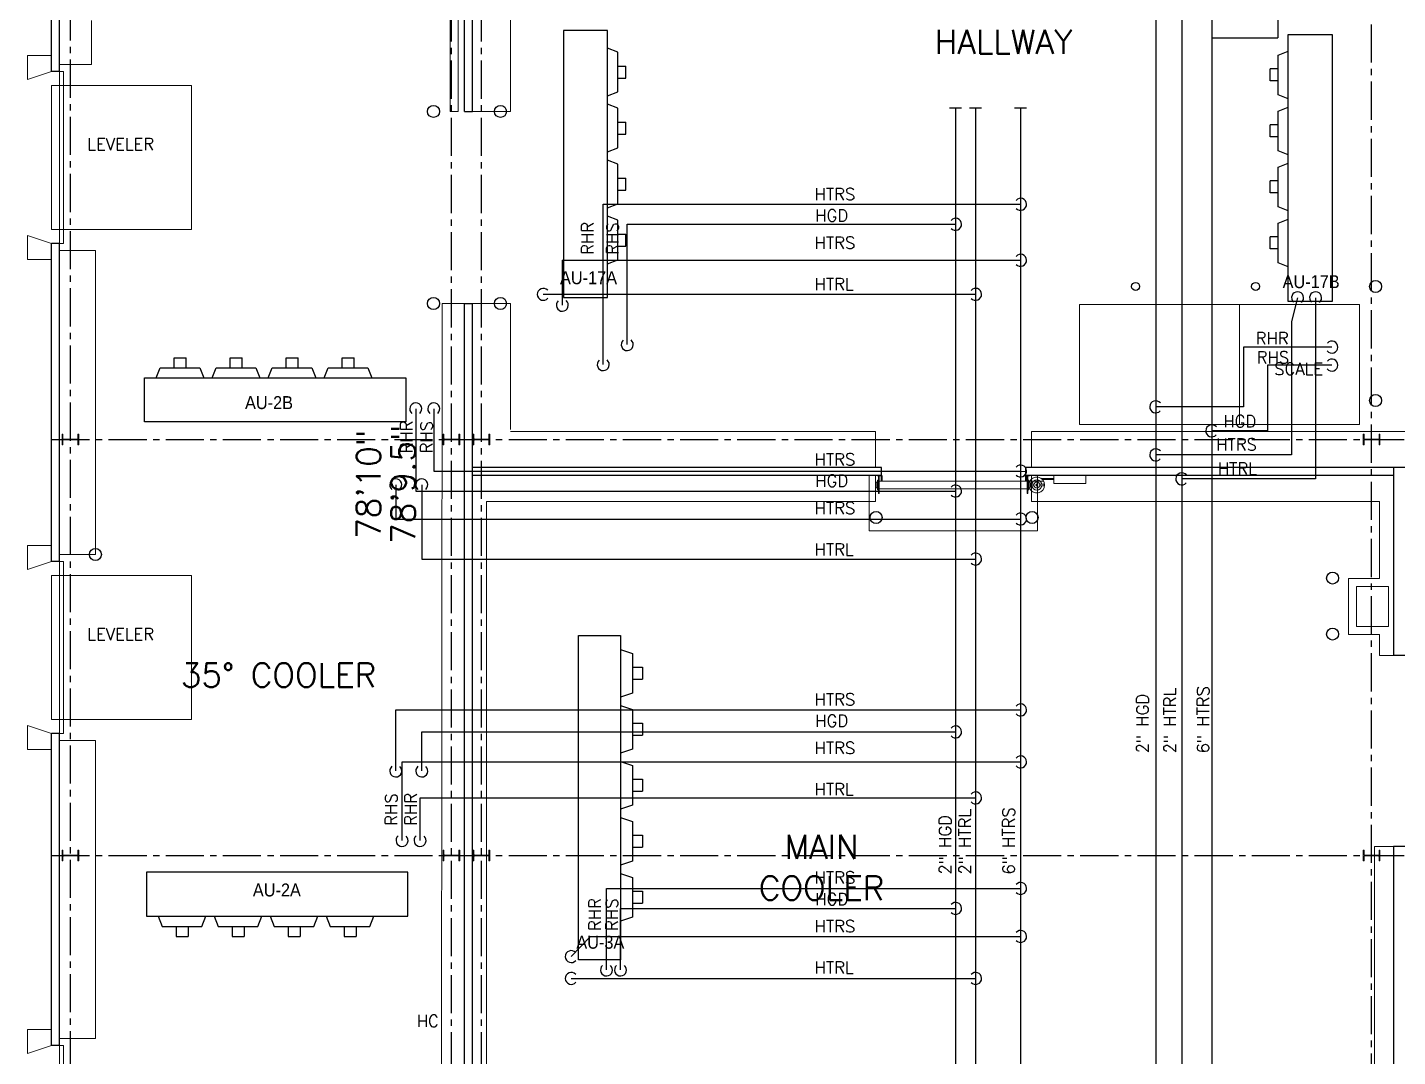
# Model space of a CAD drawing. Header units: inches. Extents: x -578 to 4567, y -980 to 6106.
# Drawn here: x 483 to 1168, y 1339 to 1854 of the extents above; entities that cross this region are included whole.
import ezdxf
from ezdxf.enums import TextEntityAlignment as Align

# ---------------------------------------------------------------- set-up
doc = ezdxf.new("R2010")
doc.units = ezdxf.units.IN
doc.header["$LTSCALE"] = 25.4
doc.header["$MEASUREMENT"] = 0
doc.linetypes.add('CENTER2', pattern=[1.125, 0.75, -0.125, 0.125, -0.125])
doc.layers.add('A-AMONIA', color=7, linetype='CONTINUOUS', true_color=0x920ef1)
doc.layers.add('A-EVAPS', color=30, linetype='CONTINUOUS', true_color=0xff7f00)
for name, color, linetype in [('A-COL-GRID', 8, 'CENTER2'), ('A-DIMS', 1, 'CONTINUOUS'), ('A-RAIL', 2, 'CONTINUOUS'), ('A-ROOMNAME', 6, 'CONTINUOUS'), ('A-TEXT', 2, 'CONTINUOUS'), ('A-WALL-IMP', 6, 'CONTINUOUS')]:
    doc.layers.add(name, color=color, linetype=linetype)
for name, color, linetype, lineweight in [('A-COLUMNS', 6, 'CONTINUOUS', 20), ('A-CURB', 13, 'CONTINUOUS', 20), ('A-DOOR', 1, 'CONTINUOUS', 20), ('A-EQ', 111, 'CONTINUOUS', 20)]:
    doc.layers.add(name, color=color, linetype=linetype, lineweight=lineweight)
doc.styles.add('3-32', font='arial.ttf', dxfattribs={"width": 0.9, "height": 0.09375})
doc.styles.add('ROMANS', font='romans')
doc.styles.add('SIMPLEX', font='simplex')

msp = doc.modelspace()

# ---------------------------------------------------------------- linework, layer by layer
at = {"layer": 'A-AMONIA'}
for p, q in [((944.054499, 1813.316667), (950.054499, 1813.316667)), ((947.054499, 1813.316667), (947.054499, 1144.086874)), ((954.054499, 1813.316667), (960.054499, 1813.316667)), ((957.054499, 1813.316667), (957.054499, 1155.057437)), ((976.554499, 1813.316667), (982.554499, 1813.316667)), ((979.554499, 1813.316667), (979.554499, 1164.528)), ((770.882131, 1684.938777), (770.882131, 1765.068197)), ((770.882131, 1765.068197), (979.554499, 1765.068197)), ((782.882131, 1755.068197), (947.054499, 1755.068197)), ((782.882131, 1694.938777), (782.882131, 1755.068197)), ((750.422487, 1737.068197), (979.554499, 1737.068197)), ((750.422487, 1737.068197), (750.422487, 1714.601322)), ((740.910855, 1720.068197), (957.054499, 1720.068197)), ((1118.017728, 1718.348686), (1115.017728, 1706.406016)), ((1127.017728, 1718.348686), (1127.017728, 1627.838482)), ((1115.017728, 1706.406016), (1115.017728, 1639.838482)), ((1135.147148, 1693.686094), (1091.017728, 1693.686094)), ((1091.017728, 1693.686094), (1091.017728, 1663.838482)), ((1103.017728, 1684.686094), (1103.017728, 1651.838482)), ((1135.147148, 1684.686094), (1103.017728, 1684.686094)), ((677.154803, 1662.773844), (677.154803, 1621.746567)), ((686.154803, 1662.773844), (686.154803, 1631.746567)), ((1091.017728, 1663.838482), (1047.089964, 1663.838482)), ((1103.017728, 1651.838482), (1075.089964, 1651.838482)), ((1115.017728, 1639.838482), (1047.089964, 1639.838482)), ((686.154803, 1631.746567), (979.554499, 1631.746567)), ((667.154803, 1624.792786), (667.154803, 1607.746567)), ((680.154803, 1624.792786), (680.154803, 1587.746567)), ((1127.017728, 1627.838482), (1060.089964, 1627.838482)), ((677.154803, 1621.746567), (947.054499, 1621.746567)), ((667.154803, 1607.746567), (979.554499, 1607.746567)), ((680.154803, 1587.746567), (957.054499, 1587.746567)), ((667.154803, 1512.331513), (979.554499, 1512.331513)), ((667.154803, 1481.795982), (667.154803, 1512.331513)), ((680.154803, 1501.331513), (947.054499, 1501.331513)), ((680.154803, 1481.795982), (680.154803, 1501.331513)), ((670.289636, 1486.331513), (979.554499, 1486.331513)), ((670.289636, 1447.052233), (670.289636, 1486.331513)), ((679.289636, 1447.052233), (679.289636, 1468.331513)), ((679.289636, 1468.331513), (957.054499, 1468.331513)), ((772.520119, 1382.308089), (772.520119, 1423.085665)), ((772.520119, 1423.085665), (979.554499, 1423.085665)), ((779.520119, 1413.085665), (947.054499, 1413.085665)), ((779.520119, 1382.308089), (779.520119, 1413.085665)), ((754.910855, 1388.978668), (764.440823, 1399.085665)), ((764.440823, 1399.085665), (979.554499, 1399.085665)), ((754.910855, 1378.085665), (957.054499, 1378.085665))]:
    msp.add_line(p, q, dxfattribs=at)
for points in [[(1047.089964, 1917.342927), (1047.089964, 1067.543349)], [(1060.089964, 1917.342927), (1060.089964, 1079.543349)], [(1075.089964, 1917.342927), (1075.089964, 1095.543349)], [(1108.089964, 1876.890226), (1108.089964, 1848.247213)], [(1075.089964, 1848.247213), (1108.089964, 1848.247213)]]:
    msp.add_lwpolyline(points, dxfattribs=at)
for centre, start, end in [((979.554499, 1765.068197), 222.376866966, 140.428997783), ((947.054499, 1755.068197), 222.376866966, 140.428997783), ((979.554499, 1737.068197), 222.376866966, 140.428997783), ((740.910855, 1720.068197), 42.376866966, 320.428997783), ((957.054499, 1720.068197), 222.376866966, 140.428997783), ((1118.017728, 1718.348686), 309.571002217, 227.623133034), ((1127.017728, 1718.348686), 309.571002217, 227.623133034), ((750.422487, 1714.601322), 132.376866966, 50.428997783), ((782.882131, 1694.938777), 132.376866966, 50.428997783), ((1135.147148, 1693.686094), 219.571002217, 137.623133034), ((770.882131, 1684.938777), 132.376866966, 50.428997783), ((1135.147148, 1684.686094), 219.571002217, 137.623133034), ((677.154803, 1662.773844), 312.376866966, 230.428997783), ((686.154803, 1662.773844), 312.376866966, 230.428997783), ((1047.089964, 1663.838482), 39.571002217, 317.623133034), ((1075.089964, 1651.838482), 39.571002217, 317.623133034), ((1047.089964, 1639.838482), 39.571002217, 317.623133034), ((979.554499, 1631.746567), 222.376866966, 140.428997783), ((1060.089964, 1627.838482), 39.571002217, 317.623133034), ((667.154803, 1624.792786), 312.376866966, 230.428997783), ((680.154803, 1624.792786), 312.376866966, 230.428997783), ((947.054499, 1621.746567), 222.376866966, 140.428997783), ((979.554499, 1607.746567), 222.376866966, 140.428997783), ((957.054499, 1587.746567), 222.376866966, 140.428997783), ((979.554499, 1512.331513), 222.376866966, 140.428997783), ((947.054499, 1501.331513), 222.376866966, 140.428997783), ((979.554499, 1486.331513), 222.376866966, 140.428997783), ((667.154803, 1481.795982), 129.571002217, 47.623133034), ((680.154803, 1481.795982), 129.571002217, 47.623133034), ((957.054499, 1468.331513), 222.376866966, 140.428997783), ((670.289636, 1447.052233), 129.571002217, 47.623133034), ((679.289636, 1447.052233), 129.571002217, 47.623133034), ((979.554499, 1423.085665), 222.376866966, 140.428997783), ((947.054499, 1413.085665), 222.376866966, 140.428997783), ((979.554499, 1399.085665), 222.376866966, 140.428997783), ((754.910855, 1388.978668), 42.376866966, 320.428997783), ((772.520119, 1382.308089), 132.376866966, 50.428997783), ((779.520119, 1382.308089), 132.376866966, 50.428997783), ((754.910855, 1378.085665), 42.376866966, 320.428997783), ((957.054499, 1378.085665), 222.376866966, 140.428997783)]:
    msp.add_arc(centre, 3, start, end, dxfattribs=at)
at = {"layer": 'A-COL-GRID'}
for p, q in [((504.5, 789.657037), (504.5, 1959.069905)), ((695, 789.157037), (695, 1959.069905)), ((710, 789.157037), (710, 1959.069905)), ((1155, 778.638897), (1155, 1959.069905)), ((495, 1647.5), (1240.39685, 1647.5)), ((495, 1439.5), (1197.668037, 1439.5))]:
    msp.add_line(p, q, dxfattribs=at)
at = {"layer": 'A-COLUMNS'}
for points in [[(500.36, 1647.5), (500.36, 1650.135), (500.76, 1650.135), (500.76, 1648.0375, 0.4142135624), (501.1725, 1647.625), (507.8275, 1647.625, 0.4142135624), (508.24, 1648.0375), (508.24, 1650.135), (508.64, 1650.135), (508.64, 1644.865), (508.24, 1644.865), (508.24, 1646.9625, 0.4142135624), (507.8275, 1647.375), (501.1725, 1647.375, 0.4142135624), (500.76, 1646.9625), (500.76, 1644.865), (500.36, 1644.865), (500.36, 1647.5)], [(690.86, 1647.5), (690.86, 1650.135), (691.26, 1650.135), (691.26, 1648.0375, 0.4142135624), (691.6725, 1647.625), (698.3275, 1647.625, 0.4142135624), (698.74, 1648.0375), (698.74, 1650.135), (699.14, 1650.135), (699.14, 1644.865), (698.74, 1644.865), (698.74, 1646.9625, 0.4142135624), (698.3275, 1647.375), (691.6725, 1647.375, 0.4142135624), (691.26, 1646.9625), (691.26, 1644.865), (690.86, 1644.865), (690.86, 1647.5)], [(705.86, 1647.5), (705.86, 1650.135), (706.26, 1650.135), (706.26, 1648.0375, 0.4142135624), (706.6725, 1647.625), (713.3275, 1647.625, 0.4142135624), (713.74, 1648.0375), (713.74, 1650.135), (714.14, 1650.135), (714.14, 1644.865), (713.74, 1644.865), (713.74, 1646.9625, 0.4142135624), (713.3275, 1647.375), (706.6725, 1647.375, 0.4142135624), (706.26, 1646.9625), (706.26, 1644.865), (705.86, 1644.865), (705.86, 1647.5)], [(1150.86, 1647.5), (1150.86, 1650.135), (1151.26, 1650.135), (1151.26, 1648.0375, 0.4142135624), (1151.6725, 1647.625), (1158.3275, 1647.625, 0.4142135624), (1158.74, 1648.0375), (1158.74, 1650.135), (1159.14, 1650.135), (1159.14, 1644.865), (1158.74, 1644.865), (1158.74, 1646.9625, 0.4142135624), (1158.3275, 1647.375), (1151.6725, 1647.375, 0.4142135624), (1151.26, 1646.9625), (1151.26, 1644.865), (1150.86, 1644.865), (1150.86, 1647.5)], [(500.36, 1439.5), (500.36, 1442.135), (500.76, 1442.135), (500.76, 1440.0375, 0.4142135624), (501.1725, 1439.625), (507.8275, 1439.625, 0.4142135624), (508.24, 1440.0375), (508.24, 1442.135), (508.64, 1442.135), (508.64, 1436.865), (508.24, 1436.865), (508.24, 1438.9625, 0.4142135624), (507.8275, 1439.375), (501.1725, 1439.375, 0.4142135624), (500.76, 1438.9625), (500.76, 1436.865), (500.36, 1436.865), (500.36, 1439.5)], [(690.86, 1439.5), (690.86, 1442.135), (691.26, 1442.135), (691.26, 1440.0375, 0.4142135624), (691.6725, 1439.625), (698.3275, 1439.625, 0.4142135624), (698.74, 1440.0375), (698.74, 1442.135), (699.14, 1442.135), (699.14, 1436.865), (698.74, 1436.865), (698.74, 1438.9625, 0.4142135624), (698.3275, 1439.375), (691.6725, 1439.375, 0.4142135624), (691.26, 1438.9625), (691.26, 1436.865), (690.86, 1436.865), (690.86, 1439.5)], [(705.86, 1439.5), (705.86, 1442.135), (706.26, 1442.135), (706.26, 1440.0375, 0.4142135624), (706.6725, 1439.625), (713.3275, 1439.625, 0.4142135624), (713.74, 1440.0375), (713.74, 1442.135), (714.14, 1442.135), (714.14, 1436.865), (713.74, 1436.865), (713.74, 1438.9625, 0.4142135624), (713.3275, 1439.375), (706.6725, 1439.375, 0.4142135624), (706.26, 1438.9625), (706.26, 1436.865), (705.86, 1436.865), (705.86, 1439.5)], [(1150.86, 1439.5), (1150.86, 1442.135), (1151.26, 1442.135), (1151.26, 1440.0375, 0.4142135624), (1151.6725, 1439.625), (1158.3275, 1439.625, 0.4142135624), (1158.74, 1440.0375), (1158.74, 1442.135), (1159.14, 1442.135), (1159.14, 1436.865), (1158.74, 1436.865), (1158.74, 1438.9625, 0.4142135624), (1158.3275, 1439.375), (1151.6725, 1439.375, 0.4142135624), (1151.26, 1438.9625), (1151.26, 1436.865), (1150.86, 1436.865), (1150.86, 1439.5)]]:
    msp.add_lwpolyline(points, format="xyb", dxfattribs=at)
at = {"layer": 'A-CURB'}
for p, q in [((724.5, 1811.5), (724.5, 1920.5)), ((515, 1835), (515, 1857)), ((499, 1835), (515, 1835)), ((705.5, 1811.5), (724.5, 1811.5)), ((517, 1742), (499, 1742)), ((517, 1590), (517, 1742)), ((690.36, 1715.5), (689.86, 1164)), ((701.5, 1715.5), (690.36, 1715.5)), ((705.5, 1715.5), (724.5, 1715.5)), ((724.5, 1652.5), (724.5, 1715.5)), ((1009, 1715), (1009, 1655)), ((1089, 1715), (1009, 1715)), ((907, 1651.5), (724.5, 1651.5)), ((907, 1633.5), (907, 1651.5)), ((1224.5, 1651.5), (985, 1651.5)), ((985, 1633.5), (985, 1651.5)), ((1089, 1655), (1009, 1655)), ((907, 1616.5), (907, 1629.5)), ((985, 1616.5), (985, 1629.5)), ((712.5, 803.5), (712.5, 1616.5)), ((907, 1616.5), (712.5, 1616.5)), ((1159, 1616.5), (985, 1616.5)), ((1159, 1616.5), (1159, 1578)), ((499, 1590), (517, 1590)), ((1159, 1578), (1143.5, 1578)), ((1143.5, 1578), (1143.5, 1550)), ((1159, 1550), (1143.5, 1550)), ((1159, 1550), (1159, 1539.5)), ((1159, 1539.5), (1166, 1539.5)), ((517, 1497), (499, 1497)), ((517, 1348), (517, 1497)), ((1156.5, 1444), (1156.5, 803.5)), ((1156.5, 1444), (1166, 1444)), ((499, 1348), (517, 1348))]:
    msp.add_line(p, q, dxfattribs=at)
at = {"layer": 'A-DOOR'}
for p, q in [((694.422897, 1917), (694.422897, 1811.5)), ((698.422897, 1917), (698.422897, 1811.5)), ((694.422897, 1811.5), (698.422897, 1811.5)), ((910, 1631.5), (982.020135, 1631.5)), ((903.875, 1629.5), (903.875, 1601.871094)), ((906.961071, 1625.4375), (907.336071, 1625.4375)), ((906.961071, 1624.75), (906.961071, 1625.4375)), ((906.961071, 1624.0625), (906.961071, 1624.75)), ((907.336071, 1624.0625), (906.961071, 1624.0625)), ((907.336071, 1626.125), (908.023571, 1626.125)), ((907.336071, 1624.75), (907.336071, 1626.125)), ((907.336071, 1623.375), (907.336071, 1624.75)), ((910, 1629.5), (908, 1629.5)), ((908.023571, 1627.1875), (908.461071, 1627.1875)), ((908.023571, 1624.75), (908.023571, 1627.126387)), ((908.023571, 1622.373613), (908.023571, 1624.75)), ((908.25, 1629.25), (909.75, 1629.25)), ((908.461071, 1628.9485), (908.836071, 1628.9485)), ((908.461071, 1624.75), (908.461071, 1628.9485)), ((908.461071, 1620.5515), (908.461071, 1624.75)), ((908.836071, 1624.75), (908.836071, 1628.9485)), ((908.836071, 1626.745375), (982.75, 1626.745375)), ((908.836071, 1620.5515), (908.836071, 1624.75)), ((909.75, 1629.25), (909.75, 1626.695347)), ((910, 1626.695347), (910, 1629.5)), ((910.250625, 1629.524986), (910.250625, 1626.524986)), ((925.125, 1626.75), (912.25, 1626.75)), ((945.125, 1626.75), (925.125, 1626.75)), ((970.875, 1626.75), (945.125, 1626.75)), ((990.875, 1626.75), (970.875, 1626.75)), ((979.75, 1626.75), (990.875, 1626.75)), ((984, 1629.5), (982, 1629.5)), ((982, 1629.5), (982, 1626.695347)), ((982.25, 1629.25), (983.75, 1629.25)), ((982.25, 1626.695347), (982.25, 1629.25)), ((982.75, 1628.9485), (983.125, 1628.9485)), ((982.75, 1624.75), (982.75, 1628.9485)), ((982.75, 1620.5515), (982.75, 1624.75)), ((983.125, 1624.75), (983.125, 1628.9485)), ((983.125, 1627.1875), (983.5625, 1627.1875)), ((983.125, 1620.5515), (983.125, 1624.75)), ((983.5625, 1624.75), (983.5625, 1627.126387)), ((983.5625, 1626.125), (984.25, 1626.125)), ((983.5625, 1622.373613), (983.5625, 1624.75)), ((984.25, 1624.75), (984.25, 1626.125)), ((984.25, 1625.4375), (984.625, 1625.4375)), ((984.25, 1623.375), (984.25, 1624.75)), ((984.625, 1624.0625), (984.25, 1624.0625)), ((984.625, 1624.75), (984.625, 1625.4375)), ((984.625, 1625.21775), (986.287025, 1625.21775)), ((984.625, 1624.0625), (984.625, 1624.75)), ((986.287025, 1624.28225), (984.625, 1624.28225)), ((988, 1601.871094), (988, 1629.5)), ((988.989962, 1625.21775), (991.25, 1625.21775)), ((991.25, 1624.28225), (988.989962, 1624.28225)), ((991.25, 1624.75), (991.25, 1625.21775)), ((991.25, 1624.28225), (991.25, 1624.75)), ((996.094125, 1629.5), (996.094125, 1625.5)), ((1012.094125, 1629.5), (996.094125, 1629.5)), ((996.094125, 1625.5), (1012.094125, 1625.5)), ((1012.094125, 1625.5), (1012.094125, 1629.5)), ((908.023571, 1623.375), (907.336071, 1623.375)), ((908.461071, 1622.3125), (908.023571, 1622.3125)), ((908.836071, 1620.5515), (908.461071, 1620.5515)), ((982.75, 1622.754625), (908.836071, 1622.754625)), ((983.125, 1620.5515), (982.75, 1620.5515)), ((983.5625, 1622.3125), (983.125, 1622.3125)), ((984.25, 1623.375), (983.5625, 1623.375)), ((988, 1601.871094), (903.875, 1601.871094))]:
    msp.add_line(p, q, dxfattribs=at)
for points in [[(501, 1745.5), (501, 1831.5), (499, 1831.5), (499, 1745.5)], [(501, 1500.5), (501, 1586.5), (499, 1586.5), (499, 1500.5)], [(501, 1258.5), (501, 1344.5), (499, 1344.5), (499, 1258.5)]]:
    msp.add_lwpolyline(points, close=True, dxfattribs=at)
at = {"layer": 'A-DOOR', "flags": 128}
for points in [[(996.094125, 1628), (995.988398, 1628), (995.727645, 1628), (995.46594, 1628), (995.203702, 1628), (994.941351, 1628), (994.679307, 1628), (994.417988, 1628), (994.157813, 1628), (993.899197, 1628), (993.642556, 1628), (993.388298, 1628), (993.136832, 1628), (992.888558, 1628), (992.643875, 1628), (992.403174, 1628), (992.16684, 1628), (991.935252, 1628), (991.708778, 1628), (991.487783, 1628), (991.272618, 1628), (991.06363, 1628), (990.861151, 1628), (990.665506, 1628), (990.477008, 1628), (990.295959, 1628), (990.122647, 1628), (989.957351, 1628), (989.800335, 1628)], [(990.378331, 1627.5), (990.562845, 1627.5), (990.75467, 1627.5), (990.953499, 1627.5), (991.159014, 1627.5), (991.370887, 1627.5), (991.588778, 1627.5), (991.812339, 1627.5), (992.041212, 1627.5), (992.275031, 1627.5), (992.513422, 1627.5), (992.756003, 1627.5), (993.002387, 1627.5), (993.25218, 1627.5), (993.504981, 1627.5), (993.760386, 1627.5), (994.017988, 1627.5), (994.277372, 1627.5), (994.538126, 1627.5), (994.799831, 1627.5), (995.062068, 1627.5), (995.324419, 1627.5), (995.586464, 1627.5), (995.847783, 1627.5), (996.094125, 1627.5)]]:
    msp.add_lwpolyline(points, dxfattribs=at)
at = {"layer": 'A-DOOR'}
for centre, radius, start, end in [((908.25, 1629.5), 0.25, 180, 270), ((983.75, 1629.5), 0.25, 270, 0), ((987.638494, 1624.75), 3.910301, 0, 159.360621031), ((987.638494, 1624.75), 3.910301, 200.639378969, 0), ((987.638494, 1624.75), 2.504106, 10.98256984, 169.01743016), ((987.638494, 1624.75), 2.504106, 190.98256984, 349.01743016), ((987.638494, 1624.75), 1.476802, 0, 180), ((987.638494, 1624.75), 1.476802, 180, 0), ((987.638494, 1624.75), 0.560987, 0, 180), ((987.638494, 1624.75), 0.560987, 180, 0), ((987.638494, 1624.75), 0.275591, 0, 180), ((987.638494, 1624.75), 0.275591, 180, 0)]:
    msp.add_arc(centre, radius, start, end, dxfattribs=at)
at = {"layer": 'A-EQ'}
for p, q in [((483, 1827.5), (483, 1839.5)), ((483, 1839.5), (495, 1839.5)), ((495, 1839.5), (495, 1831.5)), ((495, 1831.5), (483, 1827.5)), ((495, 1745.5), (483, 1749.5)), ((483, 1749.5), (483, 1737.5)), ((495, 1737.5), (495, 1745.5)), ((483, 1737.5), (495, 1737.5)), ((1149, 1715), (1089, 1715)), ((1089, 1715), (1089, 1655)), ((1149, 1715), (1149, 1655)), ((1149, 1655), (1089, 1655)), ((483, 1582.5), (483, 1594.5)), ((483, 1594.5), (495, 1594.5)), ((495, 1594.5), (495, 1586.5)), ((495, 1586.5), (483, 1582.5)), ((1147.5, 1574), (1147.5, 1554)), ((1163.5, 1574), (1147.5, 1574)), ((1163.5, 1574), (1163.5, 1554)), ((1163.5, 1554), (1147.5, 1554)), ((495, 1500.5), (483, 1504.5)), ((483, 1504.5), (483, 1492.5)), ((495, 1492.5), (495, 1500.5)), ((483, 1492.5), (495, 1492.5)), ((483, 1340.5), (483, 1352.5)), ((483, 1352.5), (495, 1352.5)), ((495, 1352.5), (495, 1344.5)), ((495, 1344.5), (483, 1340.5))]:
    msp.add_line(p, q, dxfattribs=at)
at = {"layer": 'A-EQ', "extrusion": (0, 0, -1)}
for p, q in [((495, 1752.5), (495, 1824.5)), ((565, 1824.5), (495, 1824.5)), ((565, 1752.5), (565, 1824.5)), ((565, 1752.5), (495, 1752.5)), ((495, 1507.5), (495, 1579.5)), ((565, 1579.5), (495, 1579.5)), ((565, 1507.5), (565, 1579.5)), ((565, 1507.5), (495, 1507.5))]:
    msp.add_line(p, q, dxfattribs=at)
at = {"layer": 'A-EVAPS'}
for p, q in [((778.155494, 1841.099321), (773.0564, 1843.099321)), ((778.155494, 1821.269446), (778.155494, 1841.099321)), ((1108.211889, 1839.714054), (1113.310983, 1841.714054)), ((1108.211889, 1819.884179), (1108.211889, 1839.714054)), ((778.155494, 1834.184383), (782.155494, 1834.184383)), ((782.155494, 1828.184383), (782.155494, 1834.184383)), ((1104.211889, 1826.799117), (1104.211889, 1832.799117)), ((1108.211889, 1832.799117), (1104.211889, 1832.799117)), ((778.155494, 1828.184383), (782.155494, 1828.184383)), ((1108.211889, 1826.799117), (1104.211889, 1826.799117)), ((773.0564, 1819.269446), (778.155494, 1821.269446)), ((1113.310983, 1817.884179), (1108.211889, 1819.884179)), ((778.155494, 1813.099321), (773.0564, 1815.099321)), ((778.155494, 1793.269446), (778.155494, 1813.099321)), ((1108.211889, 1811.714054), (1113.310983, 1813.714054)), ((1108.211889, 1791.884179), (1108.211889, 1811.714054)), ((778.155494, 1806.184383), (782.155494, 1806.184383)), ((782.155494, 1800.184383), (782.155494, 1806.184383)), ((1104.211889, 1798.799117), (1104.211889, 1804.799117)), ((1108.211889, 1804.799117), (1104.211889, 1804.799117)), ((778.155494, 1800.184383), (782.155494, 1800.184383)), ((1108.211889, 1798.799117), (1104.211889, 1798.799117)), ((773.0564, 1791.269446), (778.155494, 1793.269446)), ((1113.310983, 1789.884179), (1108.211889, 1791.884179)), ((778.155494, 1785.099321), (773.0564, 1787.099321)), ((778.155494, 1765.269446), (778.155494, 1785.099321)), ((1108.211889, 1783.714054), (1113.310983, 1785.714054)), ((1108.211889, 1763.884179), (1108.211889, 1783.714054)), ((778.155494, 1778.184383), (782.155494, 1778.184383)), ((782.155494, 1772.184383), (782.155494, 1778.184383)), ((1104.211889, 1770.799117), (1104.211889, 1776.799117)), ((1108.211889, 1776.799117), (1104.211889, 1776.799117)), ((778.155494, 1772.184383), (782.155494, 1772.184383)), ((1108.211889, 1770.799117), (1104.211889, 1770.799117)), ((773.0564, 1763.269446), (778.155494, 1765.269446)), ((1113.310983, 1761.884179), (1108.211889, 1763.884179)), ((778.155494, 1757.099321), (773.0564, 1759.099321)), ((778.155494, 1737.269446), (778.155494, 1757.099321)), ((1108.211889, 1755.714054), (1113.310983, 1757.714054)), ((1108.211889, 1735.884179), (1108.211889, 1755.714054)), ((778.155494, 1750.184383), (782.155494, 1750.184383)), ((782.155494, 1744.184383), (782.155494, 1750.184383)), ((1104.211889, 1742.799117), (1104.211889, 1748.799117)), ((1108.211889, 1748.799117), (1104.211889, 1748.799117)), ((778.155494, 1744.184383), (782.155494, 1744.184383)), ((1108.211889, 1742.799117), (1104.211889, 1742.799117)), ((773.0564, 1735.269446), (778.155494, 1737.269446)), ((1113.310983, 1733.884179), (1108.211889, 1735.884179)), ((556.304349, 1688.360217), (562.304349, 1688.360217)), ((556.304349, 1683.360217), (556.304349, 1688.360217)), ((562.304349, 1683.360217), (562.304349, 1688.360217)), ((584.304349, 1688.360217), (590.304349, 1688.360217)), ((584.304349, 1683.360217), (584.304349, 1688.360217)), ((590.304349, 1683.360217), (590.304349, 1688.360217)), ((612.304349, 1688.360217), (618.304349, 1688.360217)), ((612.304349, 1683.360217), (612.304349, 1688.360217)), ((618.304349, 1683.360217), (618.304349, 1688.360217)), ((640.304349, 1688.360217), (646.304349, 1688.360217)), ((640.304349, 1683.360217), (640.304349, 1688.360217)), ((646.304349, 1683.360217), (646.304349, 1688.360217)), ((547.389411, 1678.261124), (549.389411, 1683.360217)), ((549.389411, 1683.360217), (569.219286, 1683.360217)), ((569.219286, 1683.360217), (571.219286, 1678.261124)), ((575.389411, 1678.261124), (577.389411, 1683.360217)), ((577.389411, 1683.360217), (597.219286, 1683.360217)), ((597.219286, 1683.360217), (599.219286, 1678.261124)), ((603.389411, 1678.261124), (605.389411, 1683.360217)), ((605.389411, 1683.360217), (625.219286, 1683.360217)), ((625.219286, 1683.360217), (627.219286, 1678.261124)), ((631.389411, 1678.261124), (633.389411, 1683.360217)), ((633.389411, 1683.360217), (653.219286, 1683.360217)), ((653.219286, 1683.360217), (655.219286, 1678.261124)), ((779.456563, 1542.545458), (785.555657, 1540.545458)), ((785.555657, 1540.545458), (785.555657, 1520.715583)), ((785.555657, 1533.63052), (790.555657, 1533.63052)), ((785.555657, 1527.63052), (790.555657, 1527.63052)), ((790.555657, 1533.63052), (790.555657, 1527.63052)), ((785.555657, 1520.715583), (779.456563, 1518.715583)), ((779.456563, 1514.545458), (785.555657, 1512.545458)), ((785.555657, 1512.545458), (785.555657, 1492.715583)), ((785.555657, 1505.63052), (790.555657, 1505.63052)), ((790.555657, 1505.63052), (790.555657, 1499.63052)), ((785.555657, 1499.63052), (790.555657, 1499.63052)), ((785.555657, 1492.715583), (779.456563, 1490.715583)), ((779.456563, 1486.545458), (785.555657, 1484.545458)), ((785.555657, 1484.545458), (785.555657, 1464.715583)), ((785.555657, 1477.63052), (790.555657, 1477.63052)), ((790.555657, 1477.63052), (790.555657, 1471.63052)), ((785.555657, 1471.63052), (790.555657, 1471.63052)), ((785.555657, 1464.715583), (779.456563, 1462.715583)), ((779.456563, 1458.545458), (785.555657, 1456.545458)), ((785.555657, 1456.545458), (785.555657, 1436.715583)), ((785.555657, 1449.63052), (790.555657, 1449.63052)), ((790.555657, 1449.63052), (790.555657, 1443.63052)), ((785.555657, 1443.63052), (790.555657, 1443.63052)), ((785.555657, 1436.715583), (779.456563, 1434.715583)), ((779.456563, 1430.545458), (785.555657, 1428.545458)), ((785.555657, 1428.545458), (785.555657, 1408.715583)), ((785.555657, 1421.63052), (790.555657, 1421.63052)), ((790.555657, 1421.63052), (790.555657, 1415.63052)), ((785.555657, 1415.63052), (790.555657, 1415.63052)), ((548.389411, 1409.185092), (550.389411, 1404.085998)), ((570.219286, 1404.085998), (572.219286, 1409.185092)), ((576.389411, 1409.185092), (578.389411, 1404.085998)), ((598.219286, 1404.085998), (600.219286, 1409.185092)), ((604.389411, 1409.185092), (606.389411, 1404.085998)), ((626.219286, 1404.085998), (628.219286, 1409.185092)), ((632.389411, 1409.185092), (634.389411, 1404.085998)), ((654.219286, 1404.085998), (656.219286, 1409.185092)), ((785.555657, 1408.715583), (779.456563, 1406.715583)), ((550.389411, 1404.085998), (570.219286, 1404.085998)), ((557.304349, 1404.085998), (557.304349, 1399.085998)), ((557.304349, 1399.085998), (563.304349, 1399.085998)), ((563.304349, 1404.085998), (563.304349, 1399.085998)), ((578.389411, 1404.085998), (598.219286, 1404.085998)), ((585.304349, 1404.085998), (585.304349, 1399.085998)), ((585.304349, 1399.085998), (591.304349, 1399.085998)), ((591.304349, 1404.085998), (591.304349, 1399.085998)), ((606.389411, 1404.085998), (626.219286, 1404.085998)), ((613.304349, 1404.085998), (613.304349, 1399.085998)), ((613.304349, 1399.085998), (619.304349, 1399.085998)), ((619.304349, 1404.085998), (619.304349, 1399.085998)), ((634.389411, 1404.085998), (654.219286, 1404.085998)), ((641.304349, 1404.085998), (641.304349, 1399.085998)), ((641.304349, 1399.085998), (647.304349, 1399.085998)), ((647.304349, 1404.085998), (647.304349, 1399.085998))]:
    msp.add_line(p, q, dxfattribs=at)
for points in [[(773.0564, 1718.49175), (773.0564, 1851.99175), (751.0564, 1851.99175), (751.0564, 1718.49175)], [(1113.310983, 1716.49175), (1113.310983, 1849.99175), (1135.310983, 1849.99175), (1135.310983, 1716.49175)], [(541.611716, 1678.261124), (672.111716, 1678.261124), (672.111716, 1656.261124), (541.611716, 1656.261124)], [(779.456563, 1549.55262), (779.456563, 1387.437887), (758.456563, 1387.437887), (758.456563, 1549.55262)], [(542.611716, 1409.185092), (673.111716, 1409.185092), (673.111716, 1431.185092), (542.611716, 1431.185092)]]:
    msp.add_lwpolyline(points, close=True, dxfattribs=at)
at = {"layer": 'A-RAIL'}
for centre, radius in [((686.016083, 1811.5), 3), ((719.5, 1811.5), 3), ((1157, 1723.986683), 3), ((1037, 1723.986683), 2), ((1097, 1723.986683), 2), ((686.016083, 1715.5), 3), ((719.5, 1715.5), 3), ((1157, 1666.986683), 3), ((907.25, 1608.5), 3), ((985.25, 1608.5), 3), ((517, 1590), 3), ((1135.5, 1578.25), 3), ((1135.5, 1550.25), 3)]:
    msp.add_circle(centre, radius, dxfattribs=at)
at = {"layer": 'A-WALL-IMP'}
for p, q in [((701.5, 1811.5), (701.5, 1938.5)), ((705.5, 1811.5), (705.5, 1938.5)), ((495, 1831.5), (495, 1860.5)), ((499, 1831.5), (499, 1860.5)), ((499, 1831.5), (495, 1831.5)), ((701.5, 1811.5), (705.5, 1811.5)), ((495, 1586.5), (495, 1745.5)), ((499, 1745.5), (495, 1745.5)), ((499, 1586.5), (499, 1745.5)), ((701.5, 791), (701.5, 1715.5)), ((701.5, 1715.5), (705.5, 1715.5)), ((705.5, 797), (705.5, 1715.5)), ((910, 1633.5), (705.5, 1633.5)), ((910, 1629.5), (910, 1633.5)), ((1166, 1633.5), (982, 1633.5)), ((982, 1633.5), (982, 1629.5)), ((1242.5, 1633.5), (1166, 1633.5)), ((1166, 1633.5), (1166, 1539.5)), ((910, 1629.5), (705.5, 1629.5)), ((1166, 1629.5), (982, 1629.5)), ((499, 1586.5), (495, 1586.5)), ((1180, 1539.5), (1166, 1539.5)), ((495, 1344.5), (495, 1500.5)), ((499, 1500.5), (495, 1500.5)), ((499, 1344.5), (499, 1500.5)), ((1180, 1444), (1166, 1444)), ((1166, 1444), (1166, 797)), ((499, 1344.5), (495, 1344.5))]:
    msp.add_line(p, q, dxfattribs=at)

# ---------------------------------------------------------------- texts
at = {"layer": 'A-AMONIA', "char_height": 6, "style": 'ROMANS'}
for s, insert, attachment_point in [('HTRS', (876.539699, 1770.17583), 4), ('HGD', (876.870998, 1759.476341), 4), ('HTRS', (876.539699, 1745.856349), 4), ('HTRL', (876.539699, 1725.199016), 4), ('RHR', (1097.062782, 1698.074766), 4), ('RHS', (1097.573066, 1688.560759), 4), ('HGD', (1097.312311, 1656.613716), 6), ('HTRS', (1097.64361, 1645.041053), 6), ('HTRS', (876.539699, 1637.556253), 4), ('HTRL', (1097.64361, 1632.951754), 6), ('HGD', (876.870998, 1626.856763), 4), ('HTRS', (876.539699, 1613.236771), 4), ('HTRL', (876.539699, 1592.579438), 4), ('HTRS', (876.539699, 1517.592202), 4), ('HGD', (876.870998, 1506.892712), 4), ('HTRS', (876.539699, 1493.27272), 4), ('HTRL', (876.539699, 1472.615387), 4), ('HTRS', (876.539699, 1428.477554), 4), ('HGD', (876.870998, 1417.778064), 4), ('HTRS', (876.539699, 1404.158073), 4), ('HTRL', (876.539699, 1383.500739), 4)]:
    msp.add_mtext(s, dxfattribs=dict(at, insert=insert, attachment_point=attachment_point))
at = {"layer": 'A-AMONIA', "char_height": 6, "attachment_point": 4, "rotation": 90, "style": 'ROMANS'}
for s, insert in [('RHR', (763.029289, 1739.903926)), ('RHS', (775.504051, 1739.903926)), ('RHR', (672.46609, 1640.638729)), ('RHS', (682.520396, 1640.638729)), ('2" HTRL', (1054.204251, 1490.58091)), ('6" HTRS', (1070.762162, 1490.58091)), ('2" HGD', (1040.449374, 1490.58091)), ('RHS', (664.897606, 1454.475868)), ('RHR', (674.647173, 1454.475868)), ('2" HGD', (941.742074, 1430.006623)), ('2" HTRL', (951.665347, 1430.006623)), ('6" HTRS', (973.562926, 1430.006623)), ('RHR', (766.667277, 1401.921394)), ('RHS', (775.142039, 1401.921394))]:
    msp.add_mtext(s, dxfattribs=dict(at, insert=insert))
at = {"layer": 'A-DIMS', "style": 'SIMPLEX'}
for s, p in [('78\'9.5"', (670.903752, 1625.10983)), ('78\'10"', (653.590286, 1625.10983))]:
    msp.add_text(s, height=12, rotation=90, dxfattribs=at).set_placement(p, align=Align.MIDDLE)
at = {"layer": 'A-EVAPS', "char_height": 6.48, "attachment_point": 1, "style": '3-32'}
for s, insert in [('AU-17A', (749.255134, 1731.612043)), ('AU-17B', (1110.503553, 1729.635268)), ('AU-2B', (591.791757, 1669.177196)), ('AU-2A', (595.714608, 1425.543613)), ('AU-3A', (757.4176, 1399.409601))]:
    msp.add_mtext_dynamic_manual_height_columns(s, width=15.63978886, gutter_width=32.4, heights=[0], dxfattribs=dict(at, insert=insert))
at = {"layer": 'A-ROOMNAME', "style": 'SIMPLEX'}
for s, p in [('HALLWAY', (971.081148, 1846.307677)), ('MAIN', (880.053352, 1443.835705)), ('COOLER', (880.053352, 1423.264276))]:
    msp.add_text(s, height=12, dxfattribs=at).set_placement(p, align=Align.MIDDLE)
msp.add_text('35%%D COOLER', height=12, dxfattribs=at).set_placement((559.727189, 1523.716768))
at = {"layer": 'A-TEXT', "style": 'ROMANS'}
for s, p in [('LEVELER', (529.646029, 1795.209538)), ('SCALE', (1118.516116, 1682.765403)), ('LEVELER', (529.646029, 1550.209538))]:
    msp.add_text(s, height=6, dxfattribs=at).set_placement(p, align=Align.MIDDLE)
at = {"layer": 'A-TEXT', "style": 'SIMPLEX'}
msp.add_text('HC', height=6, dxfattribs=at).set_placement((683.170516, 1353.810617), align=Align.CENTER)

doc.saveas('drawing.dxf')
